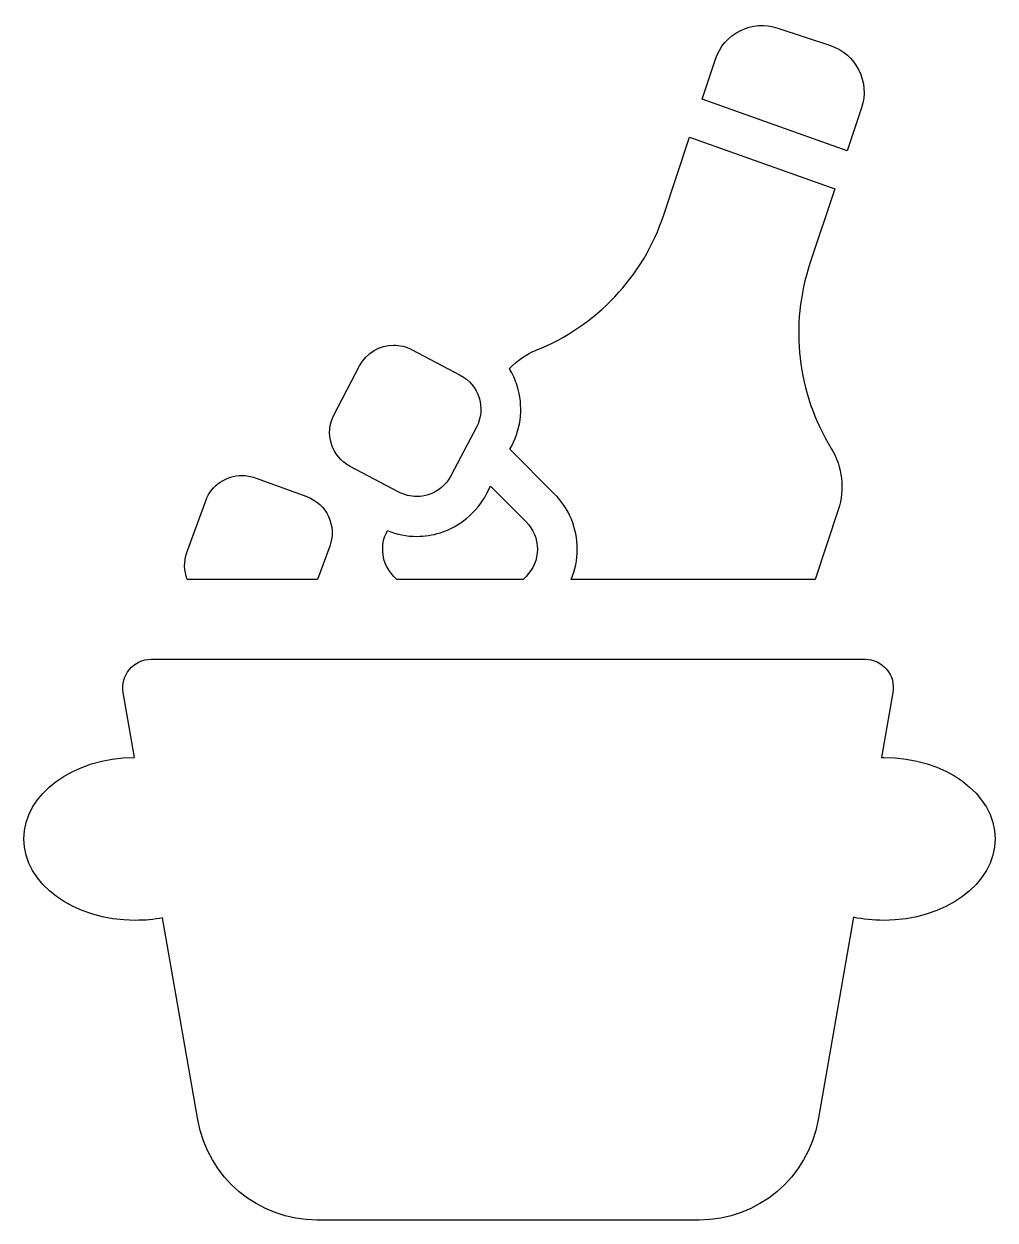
# Model space of a CAD drawing. Header units: centimetres. Extents: x -5.8 to 4.8, y -6.6 to 6.5.
import ezdxf

# ---------------------------------------------------------------- set-up
doc = ezdxf.new("R2010")
doc.units = ezdxf.units.CM
doc.header["$MEASUREMENT"] = 0
doc.layers.add('Layer 1', color=7, linetype='Continuous')

msp = doc.modelspace()

# ---------------------------------------------------------------- linework, layer by layer
at = {"layer": 'Layer 1'}
for points, knots in [([(3.33806, 5.59446), (3.43183, 5.87651), (3.27908, 6.18136), (2.99701, 6.2751), (2.99701, 6.2751), (2.99701, 6.2751), (2.42077, 6.46684), (2.42077, 6.46684), (2.42077, 6.46684), (2.28525, 6.51179), (2.13724, 6.50113), (2.00961, 6.43723), (2.00961, 6.43723), (1.88198, 6.37333), (1.78487, 6.26104), (1.73989, 6.12558), (1.73989, 6.12558), (1.73989, 6.12558), (1.59477, 5.68896), (1.59477, 5.68896), (1.59477, 5.68896), (1.59477, 5.68896), (3.18156, 5.12347), (3.18156, 5.12347), (3.18156, 5.12347), (3.18156, 5.12347), (3.33806, 5.59446), (3.33806, 5.59446)], [0, 0, 0, 0, 0.125, 0.125, 0.125, 0.125, 0.25, 0.25, 0.25, 0.25, 0.375, 0.375, 0.375, 0.375, 0.5, 0.5, 0.5, 0.5, 0.625, 0.625, 0.625, 0.625, 0.75, 0.75, 0.75, 0.75, 1, 1, 1, 1]), ([(-0.48805, 1.9018), (-0.48805, 1.9018), (-0.5085, 1.86285), (-0.5085, 1.86285), (-0.5085, 1.86285), (-0.5085, 1.86285), (-0.02267, 1.3771), (-0.02267, 1.3771), (-0.02267, 1.3771), (0.13933, 1.2152), (0.2285, 0.99983), (0.2285, 0.77062), (0.2285, 0.77062), (0.2285, 0.65529), (0.2059, 0.54348), (0.16283, 0.44021), (0.16283, 0.44021), (0.16283, 0.44021), (2.82959, 0.44021), (2.82959, 0.44021), (2.82959, 0.44021), (2.82959, 0.44021), (3.0829, 1.20221), (3.0829, 1.20221), (3.0829, 1.20221), (3.15725, 1.42589), (3.12912, 1.67108), (3.00577, 1.87198), (3.00577, 1.87198), (2.63382, 2.4787), (2.54857, 3.21855), (2.77315, 3.89406), (2.77315, 3.89406), (2.77315, 3.89406), (3.04408, 4.70951), (3.04408, 4.70951), (3.04408, 4.70951), (3.04408, 4.70951), (1.45722, 5.275), (1.45722, 5.275), (1.45722, 5.275), (1.45722, 5.275), (1.17475, 4.42513), (1.17475, 4.42513), (1.17475, 4.42513), (0.95022, 3.74962), (0.43916, 3.20807), (-0.22206, 2.94457), (-0.22206, 2.94457), (-0.33422, 2.8998), (-0.43328, 2.83072), (-0.51334, 2.74407), (-0.51334, 2.74407), (-0.47812, 2.6856), (-0.44958, 2.62249), (-0.42859, 2.55558), (-0.42859, 2.55558), (-0.36065, 2.33733), (-0.38164, 2.10545), (-0.48805, 1.9018)], [0, 0, 0, 0, 0.0625, 0.0625, 0.0625, 0.0625, 0.125, 0.125, 0.125, 0.125, 0.1875, 0.1875, 0.1875, 0.1875, 0.25, 0.25, 0.25, 0.25, 0.3125, 0.3125, 0.3125, 0.3125, 0.375, 0.375, 0.375, 0.375, 0.4375, 0.4375, 0.4375, 0.4375, 0.5, 0.5, 0.5, 0.5, 0.5625, 0.5625, 0.5625, 0.5625, 0.625, 0.625, 0.625, 0.625, 0.6875, 0.6875, 0.6875, 0.6875, 0.75, 0.75, 0.75, 0.75, 0.8125, 0.8125, 0.8125, 0.8125, 0.875, 0.875, 0.875, 0.875, 1, 1, 1, 1]), ([(-2.25438, 1.67471), (-2.25438, 1.67471), (-1.72267, 1.39542), (-1.72267, 1.39542), (-1.72267, 1.39542), (-1.66163, 1.36338), (-1.59443, 1.34716), (-1.5269, 1.34716), (-1.5269, 1.34716), (-1.48473, 1.34716), (-1.44244, 1.35346), (-1.40143, 1.36624), (-1.40143, 1.36624), (-1.2947, 1.39947), (-1.20543, 1.47382), (-1.15367, 1.57267), (-1.15367, 1.57267), (-1.15367, 1.57267), (-0.87438, 2.10459), (-0.87438, 2.10459), (-0.87438, 2.10459), (-0.82263, 2.20365), (-0.81196, 2.31911), (-0.8452, 2.42585), (-0.8452, 2.42585), (-0.87864, 2.53258), (-0.95278, 2.62162), (-1.05184, 2.67361), (-1.05184, 2.67361), (-1.05184, 2.67361), (-1.58357, 2.95267), (-1.58357, 2.95267), (-1.58357, 2.95267), (-1.64609, 2.98548), (-1.71311, 3.00104), (-1.77912, 3.00104), (-1.77912, 3.00104), (-1.93081, 3.00104), (-2.07736, 2.91891), (-2.15258, 2.77522), (-2.15258, 2.77522), (-2.15258, 2.77522), (-2.43164, 2.24349), (-2.43164, 2.24349), (-2.43164, 2.24349), (-2.53984, 2.0375), (-2.46036, 1.78271), (-2.25438, 1.67471)], [0, 0, 0, 0, 0.07692308, 0.07692308, 0.07692308, 0.07692308, 0.15384615, 0.15384615, 0.15384615, 0.15384615, 0.23076923, 0.23076923, 0.23076923, 0.23076923, 0.30769231, 0.30769231, 0.30769231, 0.30769231, 0.38461538, 0.38461538, 0.38461538, 0.38461538, 0.46153846, 0.46153846, 0.46153846, 0.46153846, 0.53846154, 0.53846154, 0.53846154, 0.53846154, 0.61538462, 0.61538462, 0.61538462, 0.61538462, 0.69230769, 0.69230769, 0.69230769, 0.69230769, 0.76923077, 0.76923077, 0.76923077, 0.76923077, 0.84615385, 0.84615385, 0.84615385, 0.84615385, 1, 1, 1, 1]), ([(-2.61186, 0.44019), (-2.61186, 0.44019), (-2.4787, 0.80532), (-2.4787, 0.80532), (-2.4787, 0.80532), (-2.39903, 1.02389), (-2.51151, 1.26591), (-2.73005, 1.34557), (-2.73005, 1.34557), (-2.73005, 1.34557), (-3.29417, 1.55136), (-3.29417, 1.55136), (-3.29417, 1.55136), (-3.34187, 1.56872), (-3.39066, 1.57692), (-3.43858, 1.57692), (-3.43858, 1.57692), (-3.61072, 1.57692), (-3.7723, 1.47085), (-3.83461, 1.29977), (-3.83461, 1.29977), (-3.83461, 1.29977), (-4.0404, 0.73565), (-4.0404, 0.73565), (-4.0404, 0.73565), (-4.07678, 0.63611), (-4.07286, 0.53189), (-4.03757, 0.44019), (-4.03757, 0.44019), (-4.03757, 0.44019), (-2.61186, 0.44019), (-2.61186, 0.44019)], [0, 0, 0, 0, 0.11111111, 0.11111111, 0.11111111, 0.11111111, 0.22222222, 0.22222222, 0.22222222, 0.22222222, 0.33333333, 0.33333333, 0.33333333, 0.33333333, 0.44444444, 0.44444444, 0.44444444, 0.44444444, 0.55555556, 0.55555556, 0.55555556, 0.55555556, 0.66666667, 0.66666667, 0.66666667, 0.66666667, 0.77777778, 0.77777778, 0.77777778, 0.77777778, 1, 1, 1, 1]), ([(-1.27167, 0.94967), (-1.35443, 0.9239), (-1.44029, 0.91091), (-1.52689, 0.91091), (-1.52689, 0.91091), (-1.63659, 0.91091), (-1.74589, 0.93263), (-1.8477, 0.97362), (-1.8477, 0.97362), (-1.93589, 0.81347), (-1.91236, 0.60842), (-1.77658, 0.4726), (-1.77658, 0.4726), (-1.77658, 0.4726), (-1.74422, 0.44021), (-1.74422, 0.44021), (-1.74422, 0.44021), (-1.74422, 0.44021), (-0.36354, 0.44021), (-0.36354, 0.44021), (-0.36354, 0.44021), (-0.36354, 0.44021), (-0.33115, 0.4726), (-0.33115, 0.4726), (-0.33115, 0.4726), (-0.25212, 0.55163), (-0.2078, 0.65879), (-0.2078, 0.77063), (-0.2078, 0.77063), (-0.2078, 0.88247), (-0.25209, 0.98963), (-0.33115, 1.06866), (-0.33115, 1.06866), (-0.33115, 1.06866), (-0.72091, 1.45831), (-0.72091, 1.45831), (-0.72091, 1.45831), (-0.72091, 1.45831), (-0.76711, 1.37031), (-0.76711, 1.37031), (-0.76711, 1.37031), (-0.87193, 1.17015), (-1.05587, 1.01687), (-1.27167, 0.94967)], [0, 0, 0, 0, 0.08333333, 0.08333333, 0.08333333, 0.08333333, 0.16666667, 0.16666667, 0.16666667, 0.16666667, 0.25, 0.25, 0.25, 0.25, 0.33333333, 0.33333333, 0.33333333, 0.33333333, 0.41666667, 0.41666667, 0.41666667, 0.41666667, 0.5, 0.5, 0.5, 0.5, 0.58333333, 0.58333333, 0.58333333, 0.58333333, 0.66666667, 0.66666667, 0.66666667, 0.66666667, 0.75, 0.75, 0.75, 0.75, 0.83333333, 0.83333333, 0.83333333, 0.83333333, 1, 1, 1, 1]), ([(3.58029, -1.50434), (3.5723, -1.50434), (3.56441, -1.50466), (3.55648, -1.50479), (3.55648, -1.50479), (3.55648, -1.50479), (3.68062, -0.7943), (3.68062, -0.7943), (3.68062, -0.7943), (3.69639, -0.70442), (3.67147, -0.61237), (3.61289, -0.5425), (3.61289, -0.5425), (3.55431, -0.47262), (3.46782, -0.43235), (3.37664, -0.43235), (3.37664, -0.43235), (3.37664, -0.43235), (-4.43283, -0.43236), (-4.43283, -0.43236), (-4.43283, -0.43236), (-4.52401, -0.43236), (-4.6105, -0.4726), (-4.66908, -0.54251), (-4.66908, -0.54251), (-4.72766, -0.61239), (-4.75258, -0.70441), (-4.73684, -0.79431), (-4.73684, -0.79431), (-4.73684, -0.79431), (-4.61275, -1.50448), (-4.61275, -1.50448), (-4.61275, -1.50448), (-5.28209, -1.50723), (-5.82375, -1.90485), (-5.82375, -2.39504), (-5.82375, -2.39504), (-5.82375, -2.88711), (-5.27839, -3.28592), (-4.60585, -3.28592), (-4.60585, -3.28592), (-4.50242, -3.28592), (-4.40207, -3.27642), (-4.30621, -3.25869), (-4.30621, -3.25869), (-4.30621, -3.25869), (-3.92034, -5.4669), (-3.92034, -5.4669), (-3.92034, -5.4669), (-3.80971, -6.09981), (-3.26009, -6.56167), (-2.6176, -6.56167), (-2.6176, -6.56167), (-2.6176, -6.56167), (1.56141, -6.56167), (1.56141, -6.56167), (1.56141, -6.56167), (2.2039, -6.56167), (2.75352, -6.09981), (2.86409, -5.4669), (2.86409, -5.4669), (2.86409, -5.4669), (3.25104, -3.25271), (3.25104, -3.25271), (3.25104, -3.25271), (3.35582, -3.27419), (3.46615, -3.28592), (3.58031, -3.28592), (3.58031, -3.28592), (4.25285, -3.28592), (4.79819, -2.88711), (4.79819, -2.39504), (4.79819, -2.39504), (4.79819, -1.90315), (4.25283, -1.50434), (3.58029, -1.50434)], [0, 0, 0, 0, 0.05, 0.05, 0.05, 0.05, 0.1, 0.1, 0.1, 0.1, 0.15, 0.15, 0.15, 0.15, 0.2, 0.2, 0.2, 0.2, 0.25, 0.25, 0.25, 0.25, 0.3, 0.3, 0.3, 0.3, 0.35, 0.35, 0.35, 0.35, 0.4, 0.4, 0.4, 0.4, 0.45, 0.45, 0.45, 0.45, 0.5, 0.5, 0.5, 0.5, 0.55, 0.55, 0.55, 0.55, 0.6, 0.6, 0.6, 0.6, 0.65, 0.65, 0.65, 0.65, 0.7, 0.7, 0.7, 0.7, 0.75, 0.75, 0.75, 0.75, 0.8, 0.8, 0.8, 0.8, 0.85, 0.85, 0.85, 0.85, 0.9, 0.9, 0.9, 0.9, 1, 1, 1, 1])]:
    msp.add_open_spline(points, degree=3, knots=knots, dxfattribs=at)

doc.saveas('drawing.dxf')
